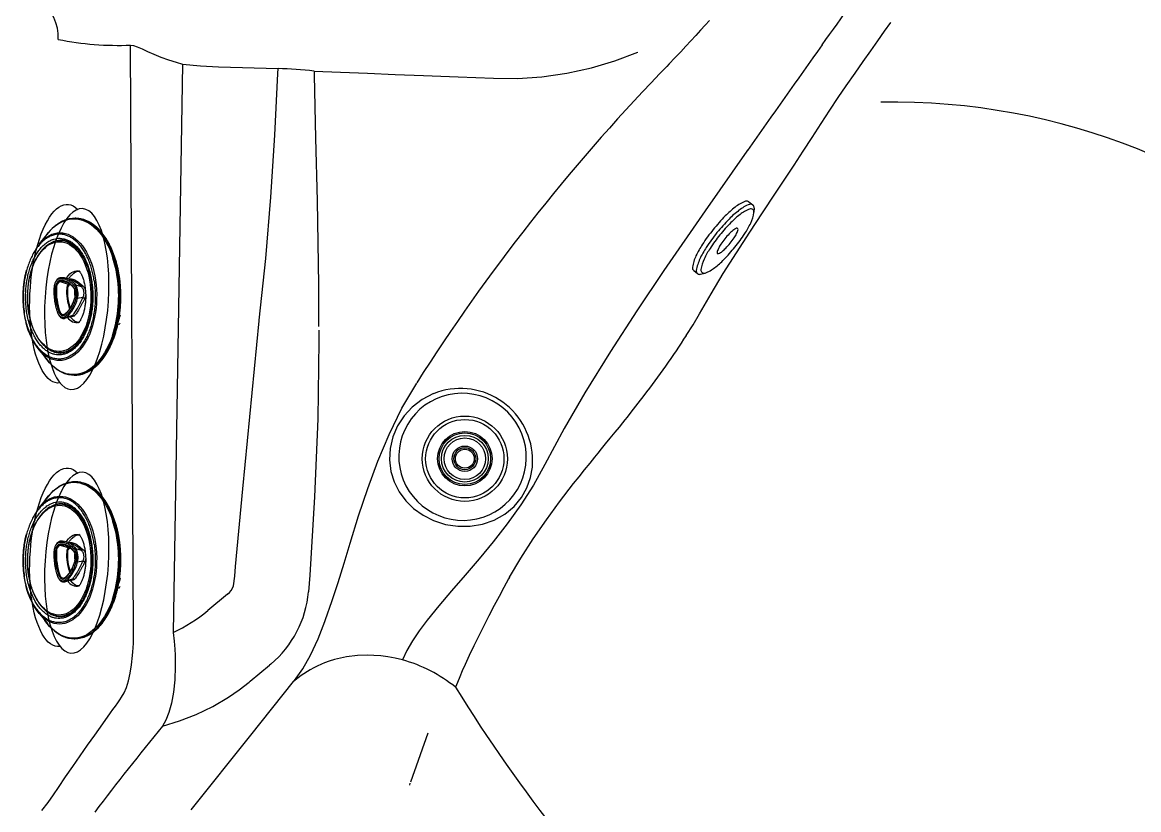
# Model space of a CAD drawing. Extents: x 398 to 509, y 623 to 780.
# Drawn here: x 462.45 to 486.05, y 705.87 to 722.51 of the extents above; entities that cross this region are included whole.
import ezdxf

# ---------------------------------------------------------------- set-up
doc = ezdxf.new("R2010")
doc.units = 0
doc.header["$MEASUREMENT"] = 0
for name, color, linetype in [('1', 4, 'Continuous'), ('2', 3, 'Continuous'), ('JET', 3, 'Continuous')]:
    doc.layers.add(name, color=color, linetype=linetype)

# ---------------------------------------------------------------- blocks, each defined once
blk = doc.blocks.new('3Dir_1645101')
at = {"layer": '1', "color": 3, "linetype": 'Continuous', "lineweight": 25}
for p, q in [((-1.147, 0.484), (-1.387, 0.287)), ((1.3, 0.287), (1.06, 0.484)), ((-1.224, 0.03), (-1.224, -0.012)), ((0.276, 0.025), (0.217, -0.159)), ((1.138, -0.012), (1.138, 0.03)), ((-0.5, -0.076), (-0.5, -0.074)), ((-0.5, -0.076), (-0.452, -0.22)), ((-0.44, -0.236), (-0.481, -0.109)), ((-0.45, -0.219), (-0.44, -0.236)), ((-0.422, -0.059), (-0.423, -0.056)), ((0.214, -0.175), (0.215, -0.185)), ((0.214, -0.175), (0.214, -0.187)), ((0.218, -0.181), (0.217, -0.159)), ((0.305, -0.217), (0.304, -0.221)), ((0.305, -0.218), (0.341, -0.11)), ((-1.701, -0.281), (-1.701, -0.292)), ((-0.062, -0.455), (-0.081, -0.34)), ((0.208, -0.295), (0.171, -0.419)), ((0.171, -0.419), (0.214, -0.369)), ((0.23, -0.403), (0.188, -0.452)), ((0.226, -0.279), (0.208, -0.295)), ((0.468, -0.277), (0.471, -0.282)), ((1.614, -0.292), (1.614, -0.281)), ((-0.008, -0.513), (-0.076, -0.493)), ((-0.863, -1.083), (-0.856, -1.086)), ((0.769, -1.086), (0.777, -1.083))]:
    blk.add_line(p, q, dxfattribs=at)
at = {"layer": '1', "color": 3, "linetype": 'Continuous', "lineweight": 25, "flags": 128}
for points in [[(-1.262, 0.371), (-1.225, 0.411), (-1.174, 0.46), (-1.117, 0.507), (-1.055, 0.551), (-0.987, 0.592), (-0.914, 0.63), (-0.836, 0.665), (-0.754, 0.697), (-0.668, 0.725), (-0.581, 0.749)], [(-0.859, 0.522), (-0.792, 0.558), (-0.72, 0.59), (-0.644, 0.619), (-0.564, 0.645), (-0.481, 0.666), (-0.395, 0.684), (-0.307, 0.698), (-0.218, 0.708), (-0.127, 0.714), (-0.036, 0.716), (0.055, 0.713), (0.145, 0.707), (0.235, 0.696), (0.322, 0.682), (0.408, 0.663), (0.49, 0.641), (0.569, 0.615), (0.645, 0.585), (0.716, 0.552), (0.783, 0.516), (0.844, 0.478), (0.9, 0.436), (0.95, 0.392), (0.994, 0.346), (1.032, 0.298), (1.063, 0.249), (1.087, 0.198), (1.104, 0.146), (1.114, 0.094), (1.117, 0.041), (1.113, -0.011), (1.102, -0.063), (1.084, -0.115), (1.058, -0.165), (1.026, -0.215), (0.988, -0.262), (0.943, -0.308), (0.892, -0.352), (0.835, -0.393), (0.772, -0.431), (0.705, -0.467), (0.633, -0.499), (0.557, -0.528), (0.477, -0.553), (0.394, -0.575), (0.308, -0.593), (0.221, -0.607), (0.131, -0.617), (0.041, -0.623), (-0.051, -0.625), (-0.142, -0.622), (-0.232, -0.616), (-0.321, -0.605), (-0.409, -0.59), (-0.494, -0.572), (-0.577, -0.55), (-0.656, -0.524), (-0.731, -0.494), (-0.803, -0.461), (-0.869, -0.425), (-0.931, -0.386), (-0.987, -0.345), (-1.037, -0.301), (-1.081, -0.255), (-1.119, -0.207), (-1.15, -0.158), (-1.174, -0.107), (-1.191, -0.055), (-1.201, -0.003), (-1.204, 0.05), (-1.2, 0.102), (-1.189, 0.155), (-1.17, 0.206), (-1.145, 0.257), (-1.113, 0.306), (-1.074, 0.354), (-1.029, 0.399), (-0.978, 0.443), (-0.921, 0.484), (-0.859, 0.522)], [(1.122, -0.931), (1.042, -0.974), (0.958, -1.014), (0.869, -1.05), (0.777, -1.083), (0.68, -1.113), (0.581, -1.139), (0.479, -1.16), (0.374, -1.178), (0.268, -1.192), (0.16, -1.202), (0.052, -1.208), (-0.057, -1.209), (-0.166, -1.207), (-0.274, -1.2), (-0.381, -1.189), (-0.487, -1.174), (-0.591, -1.155), (-0.693, -1.133), (-0.791, -1.106), (-0.887, -1.075), (-0.978, -1.041), (-1.066, -1.004), (-1.149, -0.963), (-1.228, -0.92), (-1.301, -0.873), (-1.368, -0.824), (-1.43, -0.772), (-1.486, -0.718), (-1.535, -0.662), (-1.578, -0.604), (-1.615, -0.545), (-1.644, -0.484), (-1.666, -0.423), (-1.682, -0.36), (-1.69, -0.298), (-1.691, -0.235), (-1.684, -0.172), (-1.671, -0.109), (-1.65, -0.048), (-1.623, 0.013), (-1.588, 0.073), (-1.547, 0.131), (-1.499, 0.188), (-1.445, 0.242), (-1.384, 0.294), (-1.318, 0.344), (-1.311, 0.349)], [(0.306, -0.719), (0.21, -0.732), (0.113, -0.74), (0.014, -0.745), (-0.084, -0.745), (-0.183, -0.742), (-0.281, -0.734), (-0.377, -0.722), (-0.472, -0.705), (-0.564, -0.685), (-0.654, -0.662), (-0.74, -0.634), (-0.823, -0.603), (-0.901, -0.568), (-0.975, -0.531), (-1.044, -0.49), (-1.107, -0.446), (-1.165, -0.4), (-1.217, -0.352), (-1.263, -0.301), (-1.302, -0.249), (-1.334, -0.195), (-1.36, -0.14), (-1.378, -0.084), (-1.39, -0.028), (-1.394, 0.029), (-1.391, 0.086), (-1.381, 0.143), (-1.363, 0.199), (-1.339, 0.254), (-1.308, 0.308), (-1.27, 0.361), (-1.262, 0.371)], [(1.181, 0.363), (1.215, 0.317), (1.248, 0.263), (1.273, 0.208), (1.292, 0.152), (1.303, 0.096), (1.307, 0.039), (1.304, -0.018), (1.294, -0.075), (1.277, -0.131), (1.252, -0.186), (1.221, -0.24), (1.183, -0.293), (1.139, -0.343), (1.088, -0.392), (1.031, -0.439), (0.968, -0.483), (0.9, -0.524), (0.827, -0.562), (0.749, -0.597), (0.667, -0.629), (0.582, -0.657), (0.492, -0.682), (0.401, -0.702), (0.306, -0.719)], [(1.224, 0.349), (1.249, 0.332), (1.313, 0.282), (1.372, 0.229), (1.425, 0.174), (1.471, 0.117), (1.511, 0.058), (1.543, -0.002), (1.569, -0.063), (1.588, -0.125), (1.6, -0.188), (1.604, -0.25), (1.602, -0.313), (1.592, -0.376), (1.575, -0.438), (1.551, -0.499), (1.519, -0.56), (1.482, -0.619), (1.437, -0.676), (1.386, -0.732), (1.329, -0.785), (1.265, -0.836), (1.196, -0.885), (1.122, -0.931)], [(0.355, 0.02), (0.355, 0.024), (0.355, 0.026)], [(1.094, -0.155), (1.08, -0.181), (1.048, -0.231), (1.009, -0.28), (0.964, -0.327), (0.912, -0.371), (0.855, -0.413), (0.792, -0.453), (0.724, -0.489), (0.651, -0.522), (0.574, -0.552), (0.493, -0.578), (0.409, -0.6), (0.322, -0.619), (0.232, -0.633), (0.141, -0.644), (0.049, -0.65), (-0.043, -0.652), (-0.136, -0.65), (-0.228, -0.644), (-0.319, -0.633), (-0.408, -0.619), (-0.495, -0.6), (-0.58, -0.578), (-0.66, -0.552), (-0.738, -0.522), (-0.81, -0.489), (-0.879, -0.453)], [(-0.481, -0.109), (-0.495, -0.087), (-0.5, -0.076)], [(0.344, -0.102), (0.365, -0.115), (0.405, -0.144), (0.438, -0.175), (0.465, -0.209), (0.485, -0.243), (0.498, -0.279), (0.504, -0.316), (0.502, -0.353), (0.496, -0.379)], [(-1.69, -0.392), (-1.676, -0.446), (-1.653, -0.508), (-1.624, -0.569), (-1.587, -0.628), (-1.544, -0.687), (-1.494, -0.743), (-1.438, -0.797), (-1.376, -0.849), (-1.308, -0.899), (-1.235, -0.946), (-1.156, -0.99), (-1.072, -1.031), (-0.984, -1.068), (-0.892, -1.103), (-0.796, -1.133), (-0.697, -1.16), (-0.594, -1.183), (-0.49, -1.202), (-0.383, -1.217), (-0.276, -1.228), (-0.167, -1.235), (-0.057, -1.237), (0.053, -1.236), (0.162, -1.23), (0.27, -1.22), (0.377, -1.206), (0.482, -1.188), (0.585, -1.166), (0.685, -1.14), (0.781, -1.111), (0.875, -1.077), (0.964, -1.041), (1.049, -1), (1.129, -0.957)], [(-0.555, -0.278), (-0.543, -0.262), (-0.53, -0.248)], [(-0.055, -0.288), (-0.054, -0.287), (-0.053, -0.286), (-0.051, -0.285), (-0.05, -0.285), (-0.05, -0.285)], [(1.129, -0.957), (1.204, -0.911), (1.273, -0.862), (1.337, -0.811), (1.394, -0.757), (1.446, -0.701), (1.491, -0.643), (1.529, -0.584), (1.56, -0.523), (1.584, -0.461), (1.601, -0.399), (1.603, -0.394)], [(-1.215, -0.968), (-1.135, -1.012), (-1.051, -1.052), (-0.961, -1.088), (-0.868, -1.122), (-0.771, -1.151), (-0.671, -1.177), (-0.569, -1.199), (-0.463, -1.217), (-0.357, -1.231), (-0.248, -1.241), (-0.139, -1.247), (-0.03, -1.249), (0.08, -1.246), (0.189, -1.239), (0.297, -1.228), (0.403, -1.213), (0.508, -1.194), (0.61, -1.171), (0.709, -1.144), (0.805, -1.114), (0.897, -1.08), (0.985, -1.042), (1.069, -1.001), (1.148, -0.957), (1.221, -0.91), (1.289, -0.86), (1.352, -0.808), (1.408, -0.754), (1.458, -0.698), (1.501, -0.64), (1.537, -0.58), (1.55, -0.556)]]:
    blk.add_lwpolyline(points, dxfattribs=at)
at = {"layer": '1', "color": 3, "linetype": 'Continuous', "lineweight": 25}
for centre, radius, start, end in [((0.541, -0.159), 0.826, 39.1368, 51.0373), ((-0.772, -0.476), 0.98, 128.8498, 143.1889), ((0.816, -0.351), 0.801, 16.2602, 52.7787), ((-0.824, -0.013), 0.413, 160.96, 178.0219), ((-0.835, 0.014), 0.401, 167.3254, 191.7819), ((-0.776, -0.002), 0.462, 149.2028, 167.0585), ((-0.812, 0.03), 0.412, 152.8339, 206.9181), ((-0.342, -0.05), 0.0812, 101.8405, 184.0774), ((-0.398, 0.065), 0.00701, 40.0757, 104.6096), ((-0.396, 0.024), 0.0368, 8.3368, 45.617), ((0.074, -1.129), 1.236, 87.0825, 110.5036), ((0.387, 0.102), 0.251, 173.9021, 179.1376), ((0.153, -0.028), 0.134, 23.2181, 96.7872), ((0.148, 0.152), 0.00694, 151.625, 182.4367), ((-0.038, 0.001), 0.315, 312.0381, 4.5158), ((0.003, -0.006), 0.353, 309.2732, 4.2838), ((0.295, 0.018), 0.0204, 89.7731, 157.9153), ((0.338, 0.022), 0.0178, 13.0451, 97.0359), ((0.691, -0.001), 0.461, 13.1677, 29.5607), ((0.726, 0.03), 0.411, 333.3172, 26.3554), ((0.736, -0.013), 0.414, 1.9823, 20.7391), ((0.747, 0.014), 0.402, 348.6725, 12.9026), ((-1.143, -0.281), 0.558, 168.3404, 191.4853), ((-0.816, -0.011), 0.408, 180.1437, 200.7206), ((-0.553, 0.179), 0.711, 208.2282, 242.7649), ((-0.364, -0.327), 0.225, 121.1962, 193.7732), ((-0.459, -0.106), 0.0223, 102.7551, 188.4712), ((0.101, 0.439), 0.799, 223.2273, 256.778), ((-0.422, -0.087), 0.0143, 43.5248, 109.8836), ((0.075, -1.26), 1.151, 87.1346, 109.1603), ((0.075, -1.281), 1.154, 87.172, 108.148), ((1.044, -0.129), 0.912, 178.8098, 179.9312), ((0.142, -0.191), 0.0812, 23.2181, 96.7872), ((0.142, -0.207), 0.0788, 23.2181, 96.7872), ((0.268, -0.176), 0.0545, 161.9732, 179.5197), ((0.216, -0.464), 0.313, 36.5336, 47.8723), ((0.725, -0.01), 0.412, 337.7541, 359.7643), ((1.057, -0.281), 0.557, 348.2834, 11.7011), ((-1.106, -0.286), 0.595, 180.5049, 206.3752), ((-0.037, -0.335), 0.0443, 144.0119, 185.2503), ((0.017, -0.017), 0.337, 253.0162, 304.5699), ((0.08, -1.518), 1.235, 89.544, 95.269), ((0.154, -0.266), 0.0123, 63.5317, 126.7838), ((0.184, -0.291), 0.0245, 351.994, 69.5694), ((1.024, -0.288), 0.59, 333.0057, 359.6176), ((-0.74, -0.063), 1.023, 208.5059, 242.3165), ((-0.041, 1.507), 2.718, 252.3947, 278.9687), ((0.017, 1.229), 2.435, 278.6421, 288.193)]:
    blk.add_arc(centre, radius, start, end, dxfattribs=at)
for points, knots in [([(0.298, -0.69), (0.246, -0.697), (0.14, -0.711), (-0.026, -0.718), (-0.183, -0.714), (-0.327, -0.7), (-0.457, -0.679), (-0.583, -0.651), (-0.705, -0.615), (-0.819, -0.573), (-0.925, -0.523), (-1.02, -0.469), (-1.113, -0.404), (-1.198, -0.328), (-1.27, -0.241), (-1.322, -0.152), (-1.354, -0.06), (-1.367, 0.036), (-1.359, 0.127), (-1.335, 0.21), (-1.3, 0.285), (-1.251, 0.357), (-1.189, 0.428), (-1.115, 0.494), (-1.029, 0.555), (-0.935, 0.61), (-0.822, 0.663), (-0.69, 0.712), (-0.541, 0.755), (-0.436, 0.773), (-0.385, 0.782)], [0, 0, 0, 0, 0.038816, 0.0788356, 0.1199757, 0.1521421, 0.1843035, 0.2171543, 0.25, 0.2828508, 0.3156966, 0.3478629, 0.3800243, 0.4211688, 0.4611874, 0.5, 0.5388171, 0.5788356, 0.6199757, 0.6521421, 0.6843035, 0.7171543, 0.75, 0.7828508, 0.8156966, 0.8478629, 0.8800243, 0.9211688, 0.9611862, 1, 1, 1, 1]), ([(0.276, -0.641), (0.239, -0.646), (0.166, -0.656), (0.052, -0.664), (-0.066, -0.667), (-0.187, -0.662), (-0.308, -0.65), (-0.429, -0.631), (-0.547, -0.605), (-0.661, -0.571), (-0.767, -0.531), (-0.866, -0.486), (-0.955, -0.435), (-1.042, -0.374), (-1.121, -0.303), (-1.188, -0.222), (-1.233, -0.146), (-1.26, -0.075), (-1.274, -0.009), (-1.277, 0.059), (-1.269, 0.129), (-1.249, 0.199), (-1.216, 0.269), (-1.17, 0.337), (-1.112, 0.402), (-1.043, 0.464), (-0.964, 0.521), (-0.875, 0.572), (-0.77, 0.622), (-0.647, 0.668), (-0.508, 0.707), (-0.41, 0.725), (-0.362, 0.733)], [0, 0, 0, 0, 0.029125, 0.058252, 0.089124, 0.120002, 0.152161, 0.184325, 0.217169, 0.250017, 0.282861, 0.315709, 0.347868, 0.380033, 0.42117, 0.461185, 0.5, 0.529123, 0.558252, 0.589124, 0.620002, 0.652161, 0.684325, 0.717169, 0.750017, 0.782861, 0.815709, 0.847868, 0.880033, 0.92117, 0.961187, 1, 1, 1, 1]), ([(-0.043, 0.72), (-0.074, 0.719), (-0.116, 0.719), (-0.178, 0.715), (-0.23, 0.711), (-0.292, 0.705), (-0.357, 0.695), (-0.423, 0.684), (-0.489, 0.669), (-0.556, 0.652), (-0.621, 0.632), (-0.685, 0.61), (-0.747, 0.585), (-0.807, 0.557), (-0.864, 0.527), (-0.917, 0.495), (-0.967, 0.461), (-1.014, 0.425), (-1.056, 0.387), (-1.094, 0.347), (-1.128, 0.305), (-1.156, 0.264), (-1.17, 0.236), (-1.177, 0.223)], [0, 0, 0, 0, 0.059741, 0.083635, 0.123283, 0.164312, 0.208193, 0.253846, 0.300834, 0.348809, 0.397526, 0.446809, 0.496527, 0.546584, 0.596913, 0.647466, 0.698217, 0.749152, 0.800275, 0.851608, 0.90319, 0.955086, 1, 1, 1, 1]), ([(-0.043, 0.815), (-0.076, 0.815), (-0.121, 0.814), (-0.187, 0.811), (-0.244, 0.807), (-0.31, 0.8), (-0.38, 0.791), (-0.451, 0.779), (-0.518, 0.766), (-0.56, 0.755), (-0.578, 0.751)], [0, 0, 0, 0, 0.175974, 0.246647, 0.363913, 0.485352, 0.615317, 0.750612, 0.889949, 1, 1, 1, 1]), ([(0.298, -0.69), (0.337, -0.684), (0.414, -0.67), (0.528, -0.642), (0.639, -0.608), (0.746, -0.566), (0.848, -0.518), (0.943, -0.463), (1.028, -0.402), (1.102, -0.336), (1.164, -0.266), (1.213, -0.193), (1.248, -0.118), (1.272, -0.035), (1.28, 0.056), (1.268, 0.151), (1.238, 0.236), (1.197, 0.31), (1.149, 0.376), (1.09, 0.439), (1.017, 0.502), (0.933, 0.561), (0.838, 0.615), (0.732, 0.664), (0.618, 0.707), (0.496, 0.743), (0.37, 0.771), (0.24, 0.792), (0.096, 0.805), (-0.06, 0.81), (-0.226, 0.803), (-0.333, 0.789), (-0.385, 0.782)], [0, 0, 0, 0, 0.029125, 0.058252, 0.089125, 0.120002, 0.152161, 0.184325, 0.217169, 0.250017, 0.282861, 0.315709, 0.347868, 0.380033, 0.42117, 0.461186, 0.5, 0.529124, 0.558252, 0.589125, 0.620002, 0.652161, 0.684325, 0.717169, 0.750017, 0.782861, 0.815709, 0.847868, 0.880033, 0.92117, 0.961187, 1, 1, 1, 1]), ([(-0.362, 0.733), (-0.326, 0.738), (-0.253, 0.748), (-0.138, 0.756), (-0.021, 0.758), (0.1, 0.754), (0.221, 0.742), (0.343, 0.723), (0.461, 0.696), (0.574, 0.663), (0.681, 0.623), (0.779, 0.577), (0.868, 0.526), (0.955, 0.466), (1.035, 0.394), (1.102, 0.314), (1.146, 0.237), (1.173, 0.167), (1.187, 0.101), (1.191, 0.033), (1.183, -0.037), (1.162, -0.107), (1.129, -0.177), (1.084, -0.245), (1.026, -0.31), (0.957, -0.372), (0.877, -0.429), (0.789, -0.48), (0.684, -0.531), (0.561, -0.576), (0.421, -0.616), (0.324, -0.633), (0.276, -0.641)], [0, 0, 0, 0, 0.029125, 0.058252, 0.089124, 0.120002, 0.152161, 0.184325, 0.217169, 0.250017, 0.282861, 0.315709, 0.347868, 0.380033, 0.42117, 0.461185, 0.5, 0.529123, 0.558252, 0.589124, 0.620002, 0.652161, 0.684325, 0.717169, 0.750017, 0.782861, 0.815709, 0.847868, 0.880033, 0.92117, 0.961187, 1, 1, 1, 1]), ([(0.509, 0.746), (0.484, 0.753), (0.434, 0.765), (0.355, 0.781), (0.275, 0.794), (0.199, 0.803), (0.133, 0.809), (0.072, 0.813), (0.016, 0.815), (-0.024, 0.815), (-0.043, 0.815)], [0, 0, 0, 0, 0.142248, 0.291662, 0.437987, 0.577315, 0.700524, 0.792414, 0.896267, 1, 1, 1, 1]), ([(1.093, 0.217), (1.091, 0.223), (1.081, 0.243), (1.059, 0.279), (1.028, 0.323), (0.99, 0.366), (0.948, 0.407), (0.901, 0.446), (0.849, 0.483), (0.794, 0.518), (0.734, 0.551), (0.671, 0.58), (0.605, 0.608), (0.536, 0.632), (0.464, 0.654), (0.391, 0.672), (0.317, 0.688), (0.243, 0.7), (0.174, 0.708), (0.113, 0.714), (0.057, 0.717), (0.006, 0.719), (-0.028, 0.72), (-0.043, 0.72)], [0, 0, 0, 0, 0.017721, 0.071155, 0.124626, 0.178112, 0.231592, 0.285049, 0.338467, 0.391831, 0.445123, 0.498325, 0.551409, 0.604332, 0.657022, 0.70935, 0.761063, 0.811595, 0.859346, 0.900335, 0.932571, 0.970029, 1, 1, 1, 1]), ([(-1.557, 0.118), (-1.559, 0.116), (-1.574, 0.097), (-1.598, 0.06), (-1.63, 0.006), (-1.655, -0.05), (-1.676, -0.106), (-1.684, -0.144), (-1.689, -0.162)], [0, 0, 0, 0, 0.0220235, 0.2169953, 0.4128152, 0.6096917, 0.8079106, 1, 1, 1, 1]), ([(-0.4, 0.072), (-0.401, 0.071), (-0.41, 0.068), (-0.426, 0.06), (-0.448, 0.047), (-0.466, 0.033), (-0.482, 0.016), (-0.494, -0.003), (-0.502, -0.024), (-0.505, -0.046), (-0.504, -0.063), (-0.501, -0.072), (-0.5, -0.074)], [0, 0, 0, 0, 0.011978, 0.123248, 0.236969, 0.352614, 0.469921, 0.589105, 0.711055, 0.838075, 0.974775, 1, 1, 1, 1]), ([(-0.464, -0.084), (-0.469, -0.077), (-0.478, -0.065), (-0.485, -0.043), (-0.486, -0.021), (-0.479, 0.001), (-0.465, 0.022), (-0.44, 0.047), (-0.411, 0.061), (-0.393, 0.07)], [0, 0, 0, 0, 0.12101, 0.242056, 0.37122, 0.500455, 0.629619, 0.758853, 1, 1, 1, 1]), ([(-0.37, 0.05), (-0.385, 0.043), (-0.416, 0.028), (-0.442, -0.005), (-0.448, -0.041), (-0.434, -0.063), (-0.427, -0.074)], [0, 0, 0, 0, 0.2419036, 0.5, 0.7580964, 1, 1, 1, 1]), ([(0.08, 0.157), (0.054, 0.157), (0.018, 0.156), (-0.035, 0.153), (-0.079, 0.149), (-0.132, 0.142), (-0.186, 0.133), (-0.241, 0.121), (-0.296, 0.107), (-0.349, 0.091), (-0.383, 0.078), (-0.4, 0.072)], [0, 0, 0, 0, 0.151387, 0.212132, 0.31284, 0.416974, 0.528252, 0.643894, 0.762783, 0.884033, 1, 1, 1, 1]), ([(-0.393, 0.07), (-0.353, 0.084), (-0.273, 0.112), (-0.139, 0.139), (0.001, 0.154), (0.094, 0.153), (0.141, 0.152)], [0, 0, 0, 0, 0.2482384, 0.5, 0.7517616, 1, 1, 1, 1]), ([(0.138, 0.129), (0.094, 0.129), (0.004, 0.131), (-0.128, 0.116), (-0.256, 0.09), (-0.332, 0.064), (-0.37, 0.05)], [0, 0, 0, 0, 0.248238, 0.5, 0.751762, 1, 1, 1, 1]), ([(0.142, 0.156), (0.141, 0.156), (0.12, 0.157), (0.099, 0.157), (0.08, 0.157)], [0, 0, 0, 0, 0.060343, 1, 1, 1, 1]), ([(0.295, 0.038), (0.292, 0.049), (0.285, 0.072), (0.248, 0.102), (0.197, 0.123), (0.157, 0.127), (0.138, 0.129)], [0, 0, 0, 0, 0.241904, 0.5, 0.758096, 1, 1, 1, 1]), ([(0.141, 0.152), (0.153, 0.151), (0.177, 0.15), (0.212, 0.142), (0.246, 0.132), (0.275, 0.117), (0.3, 0.1), (0.325, 0.075), (0.332, 0.054), (0.336, 0.04)], [0, 0, 0, 0, 0.12101, 0.242056, 0.37122, 0.500455, 0.629619, 0.758853, 1, 1, 1, 1]), ([(0.354, 0.026), (0.354, 0.03), (0.353, 0.041), (0.345, 0.06), (0.332, 0.08), (0.313, 0.099), (0.291, 0.115), (0.266, 0.128), (0.239, 0.139), (0.212, 0.147), (0.186, 0.151), (0.164, 0.155), (0.149, 0.155), (0.142, 0.155)], [0, 0, 0, 0, 0.05236, 0.159096, 0.266828, 0.374256, 0.480102, 0.58337, 0.682684, 0.78612, 0.861973, 0.931219, 1, 1, 1, 1]), ([(0.159, -0.255), (0.182, -0.233), (0.229, -0.189), (0.273, -0.116), (0.299, -0.039), (0.296, 0.012), (0.295, 0.038)], [0, 0, 0, 0, 0.248238, 0.5, 0.751762, 1, 1, 1, 1]), ([(0.336, 0.04), (0.337, 0.013), (0.339, -0.041), (0.313, -0.122), (0.266, -0.199), (0.217, -0.245), (0.193, -0.268)], [0, 0, 0, 0, 0.248238, 0.5, 0.751762, 1, 1, 1, 1]), ([(1.602, -0.162), (1.601, -0.159), (1.597, -0.136), (1.584, -0.093), (1.562, -0.035), (1.535, 0.021), (1.502, 0.075), (1.47, 0.12), (1.448, 0.147), (1.44, 0.156)], [0, 0, 0, 0, 0.023451, 0.212456, 0.38553, 0.559109, 0.733154, 0.907591, 1, 1, 1, 1]), ([(-0.043, -0.658), (-0.074, -0.658), (-0.116, -0.657), (-0.178, -0.654), (-0.231, -0.65), (-0.293, -0.644), (-0.358, -0.635), (-0.424, -0.623), (-0.491, -0.609), (-0.558, -0.592), (-0.624, -0.573), (-0.688, -0.551), (-0.751, -0.527), (-0.811, -0.5), (-0.868, -0.471), (-0.921, -0.44), (-0.971, -0.407), (-1.018, -0.373), (-1.06, -0.336), (-1.099, -0.299), (-1.133, -0.259), (-1.162, -0.219), (-1.187, -0.177), (-1.207, -0.134), (-1.221, -0.096), (-1.226, -0.072), (-1.228, -0.063)], [0, 0, 0, 0, 0.051892, 0.072749, 0.107344, 0.143157, 0.181465, 0.221316, 0.262323, 0.304177, 0.346658, 0.389606, 0.432901, 0.476458, 0.520214, 0.564129, 0.608182, 0.652372, 0.696717, 0.74126, 0.786074, 0.831267, 0.876986, 0.92342, 0.970798, 1, 1, 1, 1]), ([(-0.464, -0.183), (-0.476, -0.195), (-0.499, -0.216), (-0.528, -0.249), (-0.554, -0.283), (-0.569, -0.307), (-0.578, -0.321)], [0, 0, 0, 0, 0.2787682, 0.5224132, 0.7289868, 1, 1, 1, 1]), ([(-0.449, -0.277), (-0.455, -0.268), (-0.468, -0.25), (-0.467, -0.224), (-0.456, -0.209), (-0.456, -0.208)], [0, 0, 0, 0, 0.495929, 0.971449, 1, 1, 1, 1]), ([(-0.073, -0.309), (-0.114, -0.297), (-0.197, -0.271), (-0.304, -0.217), (-0.397, -0.155), (-0.442, -0.108), (-0.464, -0.084)], [0, 0, 0, 0, 0.248238, 0.5, 0.751762, 1, 1, 1, 1]), ([(-0.427, -0.074), (-0.406, -0.096), (-0.363, -0.141), (-0.275, -0.2), (-0.173, -0.251), (-0.094, -0.276), (-0.055, -0.288)], [0, 0, 0, 0, 0.248238, 0.5, 0.751762, 1, 1, 1, 1]), ([(-0.412, -0.077), (-0.412, -0.077), (-0.416, -0.073), (-0.42, -0.066), (-0.422, -0.06), (-0.423, -0.057)], [0, 0, 0, 0, 0.03461, 0.559743, 1, 1, 1, 1]), ([(-0.05, -0.285), (-0.054, -0.284), (-0.076, -0.278), (-0.114, -0.266), (-0.164, -0.247), (-0.211, -0.226), (-0.255, -0.203), (-0.297, -0.178), (-0.335, -0.151), (-0.369, -0.122), (-0.393, -0.099), (-0.405, -0.085), (-0.407, -0.082)], [0, 0, 0, 0, 0.0274843, 0.1407471, 0.2555009, 0.3713278, 0.4879424, 0.6051695, 0.7229349, 0.8412638, 0.9602902, 1, 1, 1, 1]), ([(1.142, -0.06), (1.141, -0.065), (1.138, -0.084), (1.126, -0.119), (1.108, -0.163), (1.083, -0.207), (1.054, -0.249), (1.019, -0.291), (0.98, -0.331), (0.936, -0.369), (0.887, -0.406), (0.834, -0.441), (0.777, -0.473), (0.716, -0.504), (0.651, -0.532), (0.584, -0.558), (0.514, -0.58), (0.441, -0.6), (0.367, -0.617), (0.292, -0.631), (0.219, -0.642), (0.153, -0.649), (0.094, -0.654), (0.03, -0.657), (-0.015, -0.658), (-0.043, -0.658)], [0, 0, 0, 0, 0.013958, 0.062301, 0.11018, 0.157639, 0.204763, 0.25164, 0.298349, 0.34495, 0.391485, 0.437977, 0.484435, 0.530859, 0.57724, 0.62355, 0.669744, 0.715742, 0.761397, 0.806417, 0.850101, 0.890235, 0.922261, 0.95144, 1, 1, 1, 1]), ([(0.175, -0.229), (0.174, -0.23), (0.166, -0.24), (0.155, -0.248), (0.146, -0.256)], [0, 0, 0, 0, 0.111168, 1, 1, 1, 1]), ([(0.214, -0.369), (0.233, -0.344), (0.27, -0.295), (0.298, -0.244), (0.303, -0.221), (0.304, -0.218)], [0, 0, 0, 0, 0.459129, 0.917961, 1, 1, 1, 1]), ([(0.324, -0.158), (0.325, -0.161), (0.328, -0.168), (0.33, -0.179), (0.331, -0.19), (0.331, -0.202), (0.33, -0.214), (0.328, -0.227), (0.323, -0.249), (0.312, -0.279), (0.29, -0.32), (0.264, -0.361), (0.241, -0.389), (0.23, -0.403)], [0, 0, 0, 0, 0.059876, 0.118012, 0.174421, 0.23176, 0.290278, 0.34744, 0.403278, 0.560615, 0.711399, 0.857171, 1, 1, 1, 1]), ([(0.492, -0.323), (0.487, -0.313), (0.471, -0.286), (0.438, -0.245), (0.395, -0.199), (0.359, -0.165), (0.336, -0.149), (0.33, -0.145)], [0, 0, 0, 0, 0.132071, 0.389914, 0.649076, 0.909353, 1, 1, 1, 1]), ([(0.507, -0.367), (0.507, -0.367), (0.508, -0.367), (0.505, -0.369), (0.499, -0.375), (0.488, -0.384), (0.472, -0.395), (0.451, -0.407), (0.425, -0.421), (0.394, -0.435), (0.358, -0.449), (0.319, -0.462), (0.275, -0.475), (0.228, -0.486), (0.179, -0.495), (0.13, -0.502), (0.085, -0.507), (0.044, -0.511), (0.003, -0.513), (-0.047, -0.514), (-0.093, -0.513), (-0.136, -0.51), (-0.173, -0.507), (-0.215, -0.503), (-0.259, -0.496), (-0.303, -0.488), (-0.345, -0.479), (-0.387, -0.468), (-0.425, -0.456), (-0.46, -0.443), (-0.492, -0.43), (-0.52, -0.416), (-0.543, -0.404), (-0.562, -0.392), (-0.577, -0.382), (-0.587, -0.374), (-0.592, -0.369), (-0.594, -0.367), (-0.594, -0.367), (-0.594, -0.367)], [0, 0, 0, 0, 0.00295, 0.033588, 0.063579, 0.093265, 0.122884, 0.152586, 0.18253, 0.212808, 0.243458, 0.274463, 0.305752, 0.337178, 0.368458, 0.398942, 0.428266, 0.449173, 0.470532, 0.499965, 0.535793, 0.550531, 0.574884, 0.600065, 0.626904, 0.654667, 0.683021, 0.711698, 0.740503, 0.769297, 0.79799, 0.82654, 0.854952, 0.883281, 0.911639, 0.940196, 0.969113, 0.998675, 1, 1, 1, 1]), ([(-0.582, -0.378), (-0.582, -0.376), (-0.585, -0.366), (-0.585, -0.35), (-0.582, -0.329), (-0.573, -0.308), (-0.565, -0.291), (-0.557, -0.28), (-0.554, -0.277)], [0, 0, 0, 0, 0.0702165, 0.3021403, 0.535532, 0.737987, 0.9273054, 1, 1, 1, 1]), ([(-0.44, -0.236), (-0.439, -0.24), (-0.437, -0.246), (-0.438, -0.258), (-0.442, -0.268), (-0.446, -0.275), (-0.449, -0.277)], [0, 0, 0, 0, 0.245709, 0.501599, 0.756635, 1, 1, 1, 1]), ([(-0.076, -0.493), (-0.096, -0.483), (-0.137, -0.465), (-0.195, -0.436), (-0.25, -0.407), (-0.301, -0.379), (-0.347, -0.352), (-0.387, -0.325), (-0.422, -0.3), (-0.44, -0.285), (-0.449, -0.277)], [0, 0, 0, 0, 0.123332, 0.251314, 0.374869, 0.500003, 0.625133, 0.748692, 0.876669, 1, 1, 1, 1]), ([(-0.44, -0.236), (-0.431, -0.244), (-0.413, -0.259), (-0.378, -0.284), (-0.337, -0.311), (-0.29, -0.339), (-0.239, -0.367), (-0.183, -0.396), (-0.124, -0.426), (-0.082, -0.445), (-0.062, -0.455)], [0, 0, 0, 0, 0.1254168, 0.2502959, 0.3750284, 0.5, 0.6249715, 0.749704, 0.8745831, 1, 1, 1, 1]), ([(-0.062, -0.455), (-0.062, -0.457), (-0.063, -0.462), (-0.067, -0.472), (-0.071, -0.482), (-0.074, -0.489), (-0.076, -0.493)], [0, 0, 0, 0, 0.2445351, 0.5000001, 0.755465, 1, 1, 1, 1]), ([(0.193, -0.268), (0.185, -0.274), (0.171, -0.285), (0.142, -0.299), (0.11, -0.31), (0.073, -0.318), (0.035, -0.322), (-0.015, -0.322), (-0.05, -0.314), (-0.073, -0.309)], [0, 0, 0, 0, 0.12101, 0.242056, 0.37122, 0.500455, 0.629619, 0.758853, 1, 1, 1, 1]), ([(-0.062, -0.455), (-0.041, -0.463), (-0.001, -0.479), (0.066, -0.479), (0.127, -0.459), (0.156, -0.432), (0.171, -0.419)], [0, 0, 0, 0, 0.251061, 0.499999, 0.748938, 1, 1, 1, 1]), ([(-0.055, -0.288), (-0.037, -0.292), (0.001, -0.3), (0.063, -0.297), (0.12, -0.282), (0.146, -0.264), (0.159, -0.255)], [0, 0, 0, 0, 0.241904, 0.5, 0.758096, 1, 1, 1, 1]), ([(0.019, -0.294), (0.008, -0.294), (-0.007, -0.294), (-0.028, -0.291), (-0.04, -0.288), (-0.048, -0.286), (-0.05, -0.285)], [0, 0, 0, 0, 0.442759, 0.621644, 0.914513, 1, 1, 1, 1]), ([(-0.034, -0.289), (-0.012, -0.287), (0.03, -0.283), (0.073, -0.283), (0.092, -0.284)], [0, 0, 0, 0, 0.547552, 1, 1, 1, 1]), ([(0.146, -0.256), (0.145, -0.257), (0.141, -0.261), (0.129, -0.269), (0.11, -0.278), (0.09, -0.285), (0.07, -0.29), (0.05, -0.293), (0.034, -0.294), (0.022, -0.294), (0.019, -0.294)], [0, 0, 0, 0, 0.0286441, 0.194703, 0.3566034, 0.5334887, 0.6657013, 0.781428, 0.9252772, 1, 1, 1, 1]), ([(0.188, -0.452), (0.171, -0.467), (0.144, -0.493), (0.105, -0.503), (0.09, -0.507)], [0, 0, 0, 0, 0.6113299, 1, 1, 1, 1]), ([(0.171, -0.419), (0.171, -0.421), (0.171, -0.426), (0.174, -0.434), (0.18, -0.444), (0.185, -0.449), (0.188, -0.452)], [0, 0, 0, 0, 0.24509, 0.500756, 0.756019, 1, 1, 1, 1]), ([(0.23, -0.403), (0.228, -0.401), (0.222, -0.395), (0.217, -0.386), (0.213, -0.377), (0.214, -0.372), (0.214, -0.369)], [0, 0, 0, 0, 0.244349, 0.5, 0.755651, 1, 1, 1, 1]), ([(0.47, -0.281), (0.471, -0.281), (0.477, -0.289), (0.484, -0.303), (0.493, -0.323), (0.497, -0.342), (0.498, -0.36), (0.496, -0.373), (0.495, -0.378)], [0, 0, 0, 0, 0.020492, 0.19896, 0.387184, 0.593187, 0.831508, 1, 1, 1, 1]), ([(-1.637, -0.556), (-1.632, -0.566), (-1.619, -0.594), (-1.591, -0.64), (-1.553, -0.692), (-1.51, -0.743), (-1.462, -0.793), (-1.409, -0.84), (-1.352, -0.886), (-1.29, -0.93), (-1.224, -0.971), (-1.154, -1.01), (-1.08, -1.046), (-1.003, -1.08), (-0.922, -1.111), (-0.839, -1.139), (-0.753, -1.165), (-0.666, -1.187), (-0.577, -1.206), (-0.487, -1.222), (-0.398, -1.235), (-0.314, -1.244), (-0.24, -1.25), (-0.173, -1.254), (-0.11, -1.256), (-0.066, -1.257), (-0.043, -1.257)], [0, 0, 0, 0, 0.024508, 0.069821, 0.115153, 0.160495, 0.205837, 0.251171, 0.296491, 0.341791, 0.387062, 0.432299, 0.477493, 0.522635, 0.567708, 0.612692, 0.657552, 0.702232, 0.746635, 0.790575, 0.83364, 0.874727, 0.911273, 0.938202, 0.968486, 1, 1, 1, 1]), ([(-0.043, -1.257), (-0.007, -1.256), (0.043, -1.256), (0.117, -1.253), (0.179, -1.248), (0.253, -1.242), (0.33, -1.233), (0.41, -1.221), (0.491, -1.206), (0.572, -1.189), (0.653, -1.168), (0.733, -1.145), (0.811, -1.12), (0.888, -1.091), (0.962, -1.06), (1.034, -1.027), (1.102, -0.991), (1.167, -0.952), (1.229, -0.912), (1.287, -0.869), (1.34, -0.825), (1.39, -0.779), (1.435, -0.73), (1.475, -0.68), (1.511, -0.629), (1.535, -0.589), (1.546, -0.566), (1.548, -0.561)], [0, 0, 0, 0, 0.050619, 0.070789, 0.104284, 0.138962, 0.176076, 0.214721, 0.254532, 0.295218, 0.336572, 0.378444, 0.42072, 0.463314, 0.506163, 0.549216, 0.592439, 0.635806, 0.679299, 0.722911, 0.76664, 0.810494, 0.85449, 0.898653, 0.94302, 0.98764, 1, 1, 1, 1]), ([(-0.631, -1.222), (-0.625, -1.226), (-0.611, -1.233), (-0.598, -1.241), (-0.592, -1.245)], [0, 0, 0, 0, 0.500001, 1, 1, 1, 1]), ([(-0.52, -1.216), (-0.517, -1.218), (-0.5, -1.226), (-0.464, -1.239), (-0.433, -1.25), (-0.417, -1.255)], [0, 0, 0, 0, 0.11144, 0.554532, 1, 1, 1, 1])]:
    blk.add_open_spline(points, degree=3, knots=knots, dxfattribs=at)
blk = doc.blocks.new('2016MINI_4')
at = {"layer": '1', "color": 4}
for radius in [0.901, 0.2]:
    blk.add_circle((0, 0), radius, dxfattribs=at)
at = {"layer": '1', "color": 3}
for radius in [0.828, 0.575, 0.545, 0.494, 0.268, 0.233]:
    blk.add_circle((0, 0), radius, dxfattribs=at)
blk = doc.blocks.new('MINI')
at = {"layer": '1', "color": 3}
for p, q in [((0.223, 0.931), (0.327, 0.931)), ((0.391, 0.895), (0.44, 0.828)), ((0.391, 0.895), (0.391, 0.895)), ((0.223, -0.932), (0.327, -0.932)), ((0.327, -0.932), (0.327, -0.932)), ((0.386, -0.902), (0.441, -0.828))]:
    blk.add_line(p, q, dxfattribs=at)
for points in [[(0.223, 0.931, 0.267867), (0.159, 0.895, 0.072378), (0.065, 0.659, 0.034036), (0.019, 0.384, 0.024706), (0, 0, 0.024706), (0.019, -0.384, 0.034036), (0.065, -0.659, 0.072378), (0.159, -0.895, 0.267867), (0.223, -0.932, 0.267867)], [(0.391, 0.895, 0.267867), (0.327, 0.931, 0.267867), (0.264, 0.895, 0.072378), (0.17, 0.659, 0.034036), (0.123, 0.384, 0.024706), (0.104, 0, 0.024706), (0.123, -0.384, 0.034036), (0.17, -0.659, 0.072378), (0.264, -0.895, 0.267867), (0.327, -0.932, 0.267867)], [(0.327, -0.932, 0.238458), (0.386, -0.902, 0.072378)]]:
    blk.add_lwpolyline(points, format="xyb", dxfattribs=at)
for points in [[(0.386, -0.855, 0.267867), (0.445, -0.822, 0.072378), (0.531, -0.605, 0.034036), (0.574, -0.352, 0.024706), (0.591, 0, 0.024706), (0.574, 0.352, 0.034036), (0.531, 0.605, 0.072378), (0.445, 0.822, 0.267867), (0.386, 0.855, 0.267867), (0.328, 0.822, 0.072378), (0.242, 0.605, 0.034036), (0.199, 0.352, 0.024706), (0.182, 0, 0.024706), (0.199, -0.352, 0.034036), (0.242, -0.605, 0.072378), (0.328, -0.822, 0.267867)], [(0.388, 0.343, 0.280852), (0.368, 0.331, 0.066452), (0.337, 0.244, 0.030521), (0.321, 0.143, 0.022038), (0.315, 0.003, 0.022038), (0.321, -0.137, 0.030521), (0.337, -0.238, 0.066452), (0.368, -0.325, 0.280852), (0.388, -0.337, 0.280852), (0.408, -0.325, 0.066452), (0.439, -0.238, 0.030521), (0.454, -0.137, 0.022038), (0.46, 0.003, 0.022038), (0.454, 0.143, 0.030521), (0.439, 0.244, 0.066452), (0.408, 0.331, 0.280852)]]:
    blk.add_lwpolyline(points, format="xyb", close=True, dxfattribs=at)
blk = doc.blocks.new('2018 PRISM')
at = {"layer": '1', "linetype": 'Continuous', "lineweight": 25}
for p, q in [((66.226, 65.909), (66.162, 78.322)), ((67.261, 77.922), (67.062, 65.909)), ((68.019, 77.861), (69.278, 77.825)), ((74.172, 67.076), (74.152, 67.04)), ((68.207, 66.718), (67.795, 66.373)), ((69.094, 65.215), (69.094, 65.216)), ((69.608, 64.869), (69.625, 64.891))]:
    blk.add_line(p, q, dxfattribs=at)
at = {"layer": '1', "linetype": 'Continuous', "lineweight": 25, "flags": 128}
for points in [[(78.395, 78.846), (78.305, 78.745), (78.207, 78.636), (78.107, 78.526), (78.005, 78.414), (77.901, 78.302), (77.791, 78.184), (77.668, 78.054), (77.547, 77.926), (77.497, 77.874), (77.466, 77.841), (77.421, 77.795), (77.343, 77.714)], [(79.794, 75.191), (79.991, 75.489), (80.186, 75.787), (80.379, 76.081), (80.565, 76.37), (80.756, 76.664), (80.941, 76.946), (81.119, 77.212), (81.288, 77.461), (81.474, 77.731), (81.648, 77.979), (81.808, 78.205), (81.953, 78.412), (82.098, 78.617), (82.229, 78.804), (82.229, 78.804)], [(66.162, 78.322), (66.162, 78.322), (66.222, 78.313), (66.302, 78.285), (66.403, 78.242), (66.519, 78.19), (66.655, 78.13), (66.803, 78.07), (66.962, 78.011), (67.126, 77.959), (67.261, 77.922), (67.261, 77.922)], [(73.829, 77.622), (74.337, 77.62), (74.851, 77.654), (75.379, 77.729), (75.907, 77.843), (76.399, 77.989), (76.885, 78.173), (76.885, 78.173)], [(67.26, 77.922), (67.639, 77.882), (68.019, 77.861)], [(68.878, 72.494), (68.88, 72.511), (69.018, 73.81), (69.124, 75.112), (69.207, 76.418), (69.273, 77.726), (69.278, 77.825)], [(70.039, 77.773), (70.597, 77.75), (71.169, 77.727), (71.755, 77.704), (72.354, 77.681), (73.085, 77.652), (73.829, 77.622)], [(70.039, 77.773), (70.041, 77.688), (70.072, 76.358), (70.103, 75.029), (70.121, 74.143), (70.134, 73.258), (70.136, 72.376)], [(79.204, 76.099), (79.189, 76.078), (78.308, 74.821), (77.434, 73.557), (76.861, 72.706), (76.302, 71.845), (75.764, 70.972), (75.329, 70.222), (74.919, 69.459)], [(78.187, 72.646), (78.431, 73.068), (78.69, 73.494), (78.966, 73.929), (79.25, 74.368), (79.52, 74.777), (79.794, 75.191)], [(68.207, 66.718), (68.251, 66.753), (68.29, 66.793), (68.296, 66.803), (68.333, 66.893), (68.363, 67.098), (68.378, 67.306), (68.534, 68.945), (68.878, 72.494)], [(77.908, 72.186), (78.05, 72.413), (78.187, 72.646)], [(70.14, 72.301), (70.14, 72.073), (70.117, 70.423), (70.052, 68.775), (69.949, 67.117), (69.921, 66.767), (69.921, 66.767)], [(70.284, 66.181), (70.418, 66.565), (70.547, 66.965), (70.674, 67.376), (70.801, 67.794), (70.981, 68.371), (71.174, 68.95), (71.387, 69.526), (71.627, 70.093), (71.898, 70.647), (72.209, 71.181)], [(72.564, 70.956), (72.326, 70.833), (72.114, 70.672), (71.942, 70.485), (71.804, 70.273), (71.706, 70.042), (71.649, 69.797), (71.636, 69.555), (71.665, 69.314), (71.734, 69.09), (71.838, 68.881), (71.976, 68.693), (72.143, 68.529), (72.344, 68.386), (72.566, 68.274), (72.816, 68.193), (73.076, 68.152), (73.342, 68.152), (73.602, 68.194), (73.849, 68.28), (74.075, 68.408), (74.266, 68.569), (74.425, 68.762), (74.538, 68.965), (74.616, 69.185), (74.654, 69.403), (74.658, 69.625)], [(71.834, 69.53), (71.851, 69.395), (71.882, 69.262), (71.926, 69.133), (71.982, 69.009), (72.051, 68.891), (72.132, 68.781), (72.223, 68.679), (72.324, 68.587), (72.434, 68.505), (72.552, 68.435), (72.676, 68.378), (72.805, 68.333), (72.938, 68.301), (73.073, 68.282), (73.209, 68.278), (73.345, 68.287), (73.48, 68.31), (73.611, 68.346), (73.738, 68.396), (73.859, 68.458), (73.973, 68.532), (74.079, 68.617), (74.176, 68.712), (74.262, 68.817), (74.338, 68.93), (74.401, 69.05), (74.452, 69.176), (74.49, 69.307), (74.514, 69.441), (74.525, 69.576), (74.522, 69.712), (74.505, 69.847), (74.474, 69.98), (74.43, 70.109), (74.373, 70.233), (74.304, 70.351), (74.224, 70.462), (74.133, 70.563), (74.031, 70.655), (73.922, 70.737), (73.804, 70.807), (73.68, 70.865), (73.551, 70.91), (73.418, 70.941), (73.283, 70.96), (73.146, 70.964), (73.01, 70.955), (72.876, 70.932), (72.745, 70.896), (72.618, 70.846), (72.497, 70.784), (72.383, 70.71), (72.277, 70.625), (72.18, 70.53), (72.093, 70.425), (72.018, 70.312), (71.955, 70.192), (71.904, 70.066), (71.866, 69.935), (71.842, 69.802), (71.831, 69.666), (71.834, 69.53)], [(74.172, 67.076), (74.408, 67.481), (74.671, 67.891), (74.949, 68.291), (75.229, 68.67), (75.526, 69.054), (75.64, 69.197), (75.757, 69.343), (75.876, 69.49), (75.974, 69.611), (76.041, 69.695), (76.118, 69.788), (76.202, 69.892), (76.299, 70.012), (76.404, 70.141), (76.492, 70.25), (76.563, 70.338), (76.616, 70.404), (76.661, 70.461), (76.744, 70.566), (76.891, 70.753), (77.016, 70.915)], [(74.919, 69.459), (74.675, 69.022), (74.407, 68.604), (74.122, 68.205), (73.827, 67.825), (73.528, 67.463), (73.231, 67.117), (72.944, 66.787), (72.674, 66.47), (72.427, 66.166), (72.262, 65.946), (72.119, 65.733), (71.999, 65.527), (71.906, 65.328)], [(74.152, 67.04), (74.053, 66.86), (73.95, 66.671), (73.846, 66.476), (73.734, 66.263), (73.625, 66.048), (73.519, 65.835), (73.417, 65.626), (73.321, 65.424), (73.233, 65.232), (73.172, 65.097), (73.118, 64.97), (73.071, 64.854), (73.032, 64.749)], [(69.625, 64.891), (69.801, 65.142), (69.964, 65.432), (70.123, 65.772), (70.27, 66.142), (70.284, 66.181)], [(65.971, 64.539), (66.023, 64.632), (66.072, 64.748), (66.115, 64.888), (66.152, 65.048), (66.182, 65.227), (66.205, 65.42), (66.212, 65.501), (66.217, 65.584), (66.222, 65.683), (66.225, 65.797), (66.226, 65.909)], [(67.062, 65.909), (67.082, 65.725), (67.095, 65.557), (67.101, 65.431), (67.104, 65.309), (67.104, 65.19), (67.093, 64.907), (67.065, 64.648), (67.024, 64.417), (66.971, 64.218), (66.907, 64.054), (66.835, 63.928)], [(71.906, 65.328), (71.751, 65.365), (71.598, 65.394), (71.448, 65.413), (71.302, 65.425), (71.16, 65.429), (70.957, 65.422), (70.726, 65.394), (70.472, 65.337), (70.355, 65.301), (70.263, 65.267), (70.193, 65.238), (70.108, 65.199), (70.031, 65.16), (69.96, 65.12), (69.769, 64.996), (69.608, 64.869)], [(68.692, 64.88), (68.892, 65.049), (69.094, 65.215)], [(69.125, 65.239), (69.125, 65.239), (69.094, 65.215), (69.094, 65.215)], [(69.128, 65.242), (69.128, 65.242), (69.125, 65.239), (69.125, 65.239)], [(66.835, 63.928), (67.196, 64.04), (67.548, 64.178), (67.896, 64.347), (68.231, 64.543), (68.454, 64.696), (68.669, 64.861), (68.669, 64.861)], [(67.443, 62.163), (68.7, 63.74), (69.608, 64.869)], [(68.669, 64.861), (68.669, 64.861), (68.692, 64.88)], [(64.634, 62.634), (64.785, 62.854), (64.939, 63.076), (65.095, 63.299), (65.253, 63.524), (65.406, 63.741), (65.571, 63.975), (65.736, 64.207), (65.787, 64.279), (65.839, 64.351), (65.889, 64.423), (65.934, 64.485), (65.971, 64.539)], [(64.284, 62.143), (64.417, 62.314), (64.534, 62.478), (64.634, 62.634)]]:
    blk.add_lwpolyline(points, dxfattribs=at)
at = {"layer": '1'}
for points in [[(72.442, 63.777), (72.075, 62.743)], [(72.067, 62.72), (72.054, 62.684)]]:
    blk.add_lwpolyline(points, dxfattribs=at)
blk.add_circle((73.226, 69.581), 0.438, dxfattribs=at)
at = {"layer": '1', "linetype": 'Continuous', "lineweight": 25}
for centre, radius, start, end in [((14.936, 125.65), 81.085, 324.29571, 325.82236), ((63.644, 78.481), 0.99, 357.8697, 53.0333), ((65.898, 84.649), 6.332, 258.4821, 272.3919), ((355, -117.204), 336.793, 144.50924, 144.97377), ((69.16, 70.487), 7.339, 83.1208, 89.0842), ((107.101, 49.038), 41.326, 136.0607, 147.6001), ((63.904, 81.063), 16.581, 322.2644, 327.6318), ((73.134, 69.539), 1.527, 3.2282, 111.9192), ((67.664, 66.971), 2.267, 310.2555, 354.8252), ((65.75, 68.794), 3.169, 294.4527, 310.1899), ((71.127, 62.425), 3.005, 50.6631, 74.9905), ((100.666, 81.732), 32.435, 211.5734, 238.9203), ((115.79, 23.847), 63.27, 140.69129, 142.7849)]:
    blk.add_arc(centre, radius, start, end, dxfattribs=at)
at = {"layer": '1'}
blk.add_arc((82.264, 63.104), 14.014, 1.8005, 90.9974, dxfattribs=at)
at = {"layer": '2', "extrusion": (0, 0, -1)}
for centre in [(64.728, 73.069), (64.728, 67.497)]:
    blk.add_ellipse(centre, major_axis=(0.107, 1.888), ratio=0.3666, start_param=3.06957, end_param=6.60002, dxfattribs=at)
for centre in [(65.023, 72.954), (65.023, 67.382)]:
    blk.add_ellipse(centre, major_axis=(-0.122, -1.912), ratio=0.350386, dxfattribs=at)
at = {"layer": 'JET'}
for name, p, rotation in [('MINI', (78.475, 74.424), 321.1597317779106), ('3Dir_1645101', (64.699, 73.05), 89.62876451673816), ('3Dir_1645101', (64.699, 67.48), 89.62876451673816)]:
    blk.add_blockref(name, p, dxfattribs=dict(at, rotation=rotation))
at = {"layer": 'JET', "color": 1, "rotation": 90}
blk.add_blockref('2016MINI_4', (73.226, 69.581), dxfattribs=at)

msp = doc.modelspace()

# ---------------------------------------------------------------- block references
at = {"layer": '1'}
msp.add_blockref('2018 PRISM', (398.58, 643.705), dxfattribs=at)

doc.saveas('drawing.dxf')
